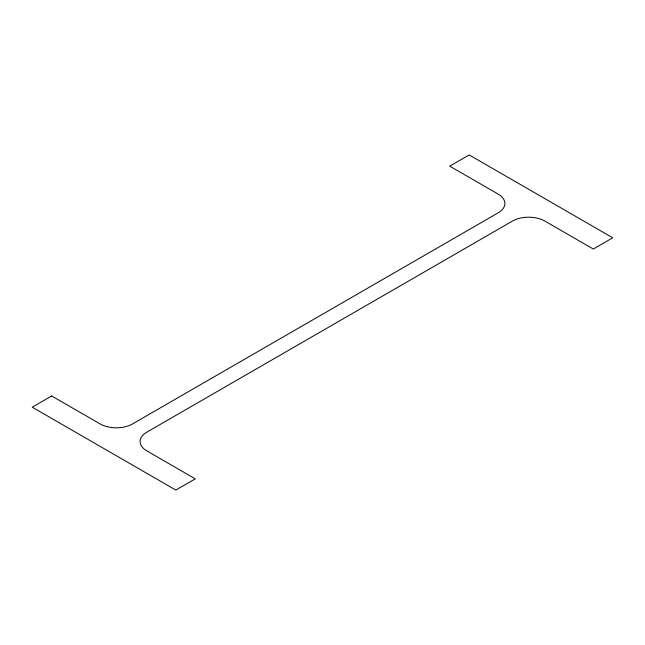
<?xml version="1.0" encoding="UTF-8"?>
<svg xmlns="http://www.w3.org/2000/svg" width="645" height="645" viewBox="0 0 645 645"><rect width="100%" height="100%" fill="white"/><g stroke="black" fill="none" stroke-linecap="round" stroke-linejoin="round"><path stroke-width="0.97" d="M51.689 395.966L32.25 407.189L175.811 490.071L195.258 478.848L146.834 450.895A22.954 13.255 0 0 1 146.834 432.158L512.436 221.082A22.954 13.255 0 0 1 544.888 221.082L593.311 249.035L612.75 237.811L469.189 154.929L449.742 166.152L498.166 194.105A22.954 13.255 0 0 1 498.166 212.842L132.564 423.918A22.954 13.255 0 0 1 100.112 423.918L51.689 395.966"/></g></svg>
